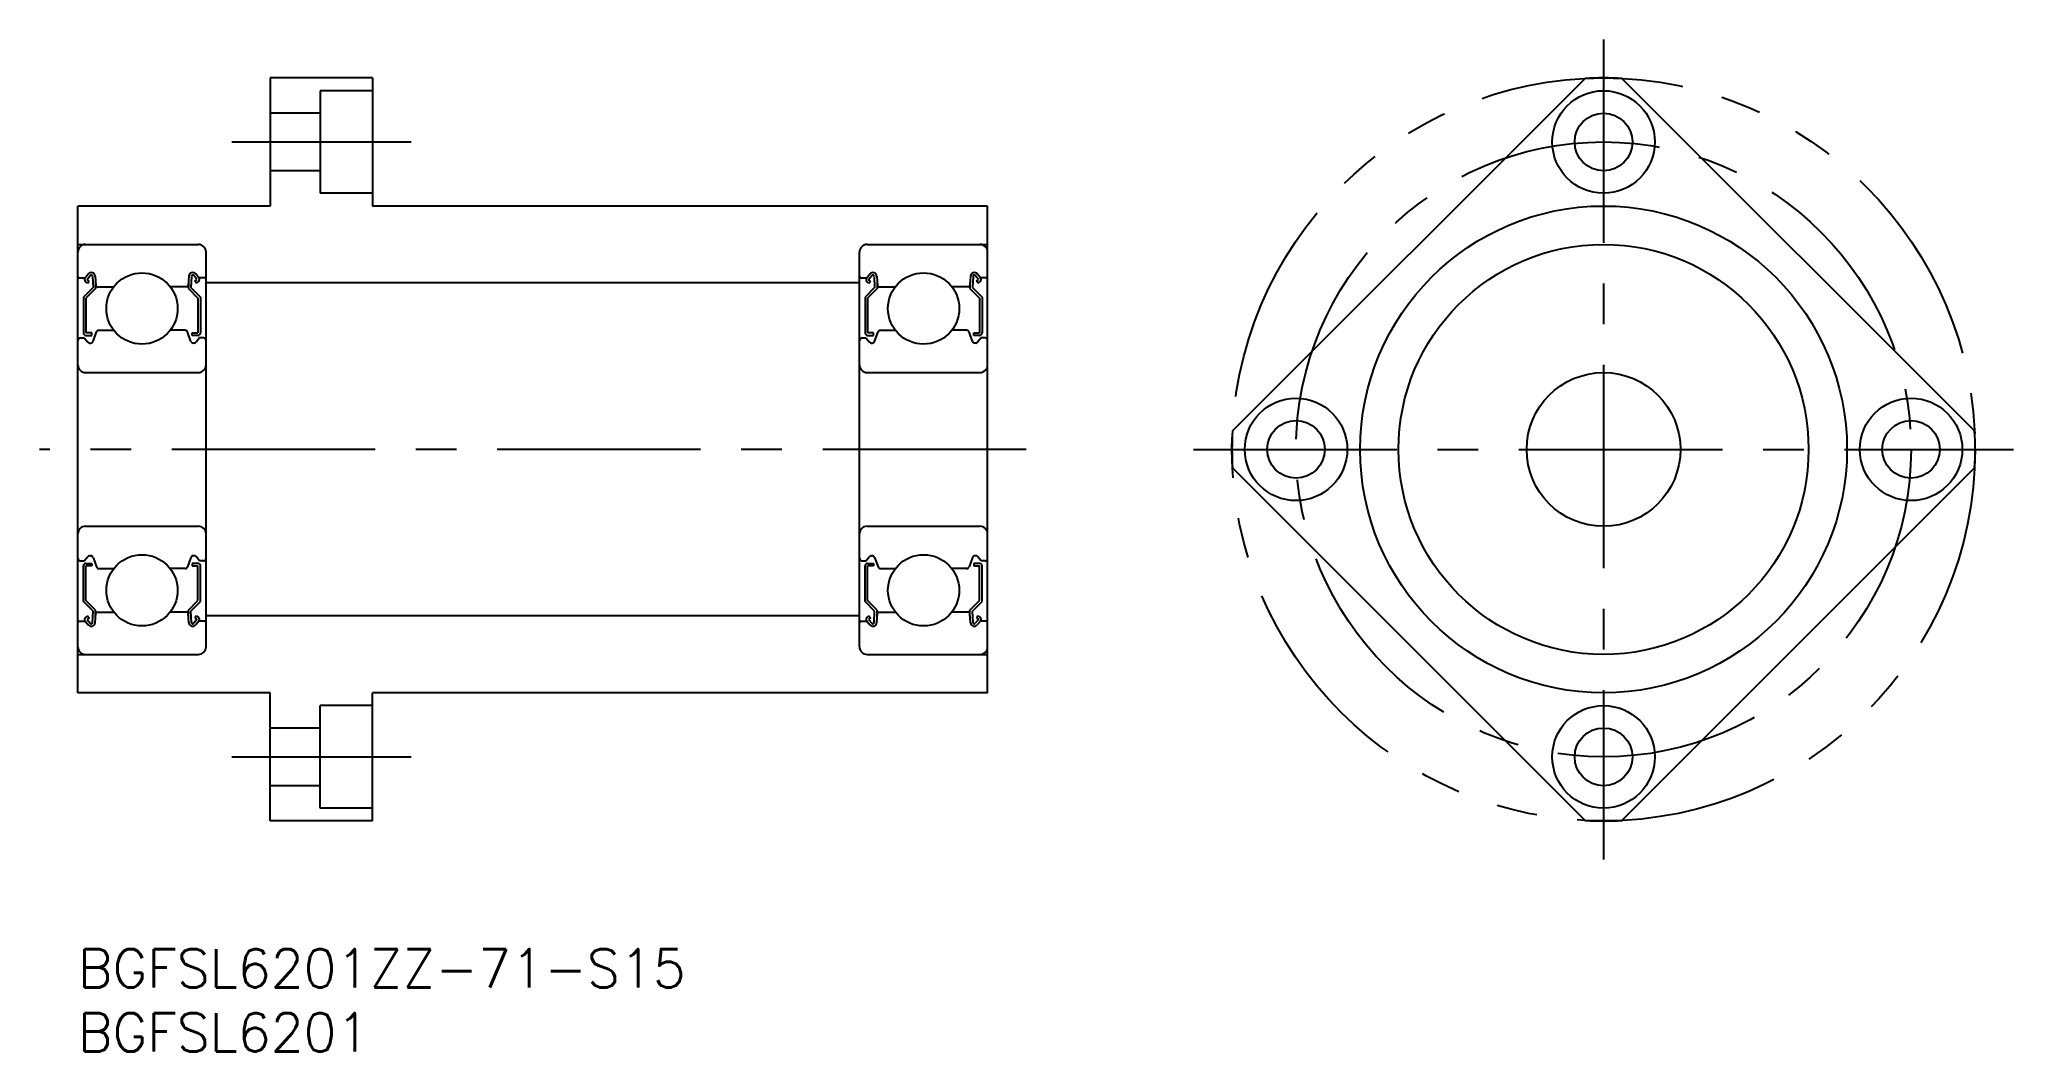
# Model space of a CAD drawing. Extents: x -3 to 151, y -8 to 71.
import ezdxf

# ---------------------------------------------------------------- set-up
doc = ezdxf.new("R2010")
doc.units = 0
doc.header["$LTSCALE"] = 0.5
doc.linetypes.add('CENTER', pattern=[50.8, 31.75, -6.35, 6.35, -6.35])
doc.linetypes.add('PHANTOM', pattern=[63.5, 31.75, -6.35, 6.35, -6.35, 6.35, -6.35])
for name, color, linetype in [('MSM_CENTER', 1, 'CENTER'), ('MSM_CONTINUOUS', 7, 'CONTINUOUS'), ('MSM_IMAGINARY', 6, 'PHANTOM'), ('MSM_PART_NUMBER', 7, 'CONTINUOUS')]:
    doc.layers.add(name, color=color, linetype=linetype)
doc.styles.get("Standard").update_dxf_attribs({"font": 'txt.shx', "height": 2.5, "bigfont": 'bigfont.shx'})

# ---------------------------------------------------------------- blocks, each defined once
blk = doc.blocks.new('*U25')
at = {"layer": 'MSM_PART_NUMBER'}
blk.add_text('BGFSL6201ZZ-71-S15', height=3, dxfattribs=at).set_placement((0, -3))
blk = doc.blocks.new('*U26')
at = {"layer": 'MSM_PART_NUMBER'}
blk.add_text('BGFSL6201', height=3, dxfattribs=at).set_placement((0, -8))

msp = doc.modelspace()

# ---------------------------------------------------------------- linework, layer by layer
at = {"layer": 'MSM_CENTER'}
for p, q in [((119.07, 71), (119.07, 7)), ((12, 63), (26, 63)), ((74, 39), (-3, 39)), ((87.07, 39), (151.07, 39)), ((12, 15), (26, 15))]:
    msp.add_line(p, q, dxfattribs=at)
msp.add_circle((119.07, 39), 24, dxfattribs=at)
at = {"layer": 'MSM_CONTINUOUS'}
for p, q in [((23, 68), (15, 68)), ((15, 68), (15, 58)), ((23, 68), (23, 58)), ((117.63, 67.96), (90.1, 40.44)), ((120.51, 67.96), (148.03, 40.44)), ((23, 67), (18.9, 67)), ((18.9, 67), (18.9, 59)), ((18.9, 65.25), (15, 65.25)), ((18.9, 60.75), (15, 60.75)), ((23, 59), (18.9, 59)), ((0, 20), (0, 58)), ((15, 58), (0, 58)), ((71, 58), (23, 58)), ((71, 20), (71, 58)), ((0, 55), (9.4, 55)), ((10, 23.6), (10, 54.4)), ((61, 23.6), (61, 54.4)), ((61.6, 55), (71, 55)), ((0.1, 52.4), (0.56, 52.4)), ((0.56, 52.4), (0.81, 52.7)), ((0.71, 52.27), (0.96, 52.57)), ((1.14, 52.51), (1.18, 51.63)), ((1.34, 52.53), (1.4, 51.79)), ((8.66, 52.53), (8.6, 51.79)), ((8.86, 52.51), (8.82, 51.63)), ((9.29, 52.27), (9.04, 52.57)), ((9.44, 52.4), (9.19, 52.7)), ((9.9, 52.4), (9.44, 52.4)), ((61.1, 52.4), (61.56, 52.4)), ((61.56, 52.4), (61.81, 52.7)), ((61.71, 52.27), (61.96, 52.57)), ((62.14, 52.51), (62.18, 51.63)), ((62.34, 52.53), (62.4, 51.79)), ((69.66, 52.53), (69.6, 51.79)), ((69.86, 52.51), (69.82, 51.63)), ((70.29, 52.27), (70.04, 52.57)), ((70.44, 52.4), (70.19, 52.7)), ((70.9, 52.4), (70.44, 52.4)), ((1.18, 51.63), (0.43, 50.88)), ((0.43, 50.88), (0.43, 48.1)), ((0.74, 51.99), (0.58, 52.12)), ((1.38, 51.55), (0.63, 50.8)), ((0.87, 52.14), (0.71, 52.27)), ((0.74, 51.99), (0.87, 52.14)), ((1.38, 52.02), (1.38, 51.55)), ((1.5, 51.7), (2.8, 51.7)), ((8.5, 51.7), (7.2, 51.7)), ((8.62, 52.02), (8.62, 51.55)), ((8.62, 51.55), (9.37, 50.8)), ((8.82, 51.63), (9.57, 50.88)), ((9.13, 52.14), (9.29, 52.27)), ((9.26, 51.99), (9.13, 52.14)), ((9.26, 51.99), (9.42, 52.12)), ((9.57, 50.88), (9.57, 48.1)), ((61, 52), (10, 52)), ((62.18, 51.63), (61.43, 50.88)), ((61.43, 50.88), (61.43, 48.1)), ((61.74, 51.99), (61.58, 52.12)), ((62.38, 51.55), (61.63, 50.8)), ((61.87, 52.14), (61.71, 52.27)), ((61.74, 51.99), (61.87, 52.14)), ((62.38, 52.02), (62.38, 51.55)), ((62.5, 51.7), (63.8, 51.7)), ((69.5, 51.7), (68.2, 51.7)), ((69.62, 52.02), (69.62, 51.55)), ((69.62, 51.55), (70.37, 50.8)), ((69.82, 51.63), (70.57, 50.88)), ((70.13, 52.14), (70.29, 52.27)), ((70.26, 51.99), (70.13, 52.14)), ((70.26, 51.99), (70.42, 52.12)), ((70.57, 50.88), (70.57, 48.1)), ((0.63, 50.8), (0.63, 48.1)), ((9.37, 50.8), (9.37, 48.1)), ((61.63, 50.8), (61.63, 48.1)), ((70.37, 50.8), (70.37, 48.1)), ((1.08, 48.1), (0.63, 48.1)), ((0.63, 47.9), (1.08, 47.9)), ((1.08, 47.9), (1.08, 48.1)), ((1.18, 47.43), (1.45, 48.17)), ((1.64, 48.3), (2.8, 48.3)), ((8.36, 48.3), (7.2, 48.3)), ((8.82, 47.43), (8.55, 48.17)), ((8.92, 47.9), (8.92, 48.1)), ((8.92, 48.1), (9.37, 48.1)), ((9.37, 47.9), (8.92, 47.9)), ((62.08, 48.1), (61.63, 48.1)), ((61.63, 47.9), (62.08, 47.9)), ((62.08, 47.9), (62.08, 48.1)), ((62.18, 47.43), (62.45, 48.17)), ((62.64, 48.3), (63.8, 48.3)), ((69.36, 48.3), (68.2, 48.3)), ((69.82, 47.43), (69.55, 48.17)), ((69.92, 47.9), (69.92, 48.1)), ((69.92, 48.1), (70.37, 48.1)), ((70.37, 47.9), (69.92, 47.9)), ((0.2, 47.7), (0.5, 47.7)), ((0.5, 47.7), (0.78, 47.37)), ((0.93, 47.3), (0.99, 47.3)), ((9.07, 47.3), (9.01, 47.3)), ((9.5, 47.7), (9.22, 47.37)), ((9.8, 47.7), (9.5, 47.7)), ((61.2, 47.7), (61.5, 47.7)), ((61.5, 47.7), (61.78, 47.37)), ((61.93, 47.3), (61.99, 47.3)), ((70.07, 47.3), (70.01, 47.3)), ((70.5, 47.7), (70.22, 47.37)), ((70.8, 47.7), (70.5, 47.7)), ((0.6, 45), (9.4, 45)), ((61.6, 45), (70.4, 45)), ((90.1, 37.56), (117.63, 10.04)), ((148.03, 37.56), (120.51, 10.04)), ((0.6, 33), (9.4, 33)), ((61.6, 33), (70.4, 33)), ((0.2, 30.3), (0.5, 30.3)), ((0.43, 27.12), (0.43, 29.9)), ((0.5, 30.3), (0.78, 30.63)), ((0.63, 30.1), (1.08, 30.1)), ((0.63, 27.2), (0.63, 29.9)), ((1.08, 29.9), (0.63, 29.9)), ((0.93, 30.7), (0.99, 30.7)), ((1.08, 30.1), (1.08, 29.9)), ((1.18, 30.57), (1.45, 29.83)), ((1.64, 29.7), (2.8, 29.7)), ((8.36, 29.7), (7.2, 29.7)), ((8.82, 30.57), (8.55, 29.83)), ((8.92, 30.1), (8.92, 29.9)), ((9.37, 30.1), (8.92, 30.1)), ((8.92, 29.9), (9.37, 29.9)), ((9.07, 30.7), (9.01, 30.7)), ((9.5, 30.3), (9.22, 30.63)), ((9.37, 27.2), (9.37, 29.9)), ((9.8, 30.3), (9.5, 30.3)), ((9.57, 27.12), (9.57, 29.9)), ((61.2, 30.3), (61.5, 30.3)), ((61.43, 27.12), (61.43, 29.9)), ((61.5, 30.3), (61.78, 30.63)), ((61.63, 30.1), (62.08, 30.1)), ((61.63, 27.2), (61.63, 29.9)), ((62.08, 29.9), (61.63, 29.9)), ((61.93, 30.7), (61.99, 30.7)), ((62.08, 30.1), (62.08, 29.9)), ((62.18, 30.57), (62.45, 29.83)), ((62.64, 29.7), (63.8, 29.7)), ((69.36, 29.7), (68.2, 29.7)), ((69.82, 30.57), (69.55, 29.83)), ((69.92, 30.1), (69.92, 29.9)), ((70.37, 30.1), (69.92, 30.1)), ((69.92, 29.9), (70.37, 29.9)), ((70.07, 30.7), (70.01, 30.7)), ((70.5, 30.3), (70.22, 30.63)), ((70.37, 27.2), (70.37, 29.9)), ((70.8, 30.3), (70.5, 30.3)), ((70.57, 27.12), (70.57, 29.9)), ((1.18, 26.37), (0.43, 27.12)), ((1.38, 26.45), (0.63, 27.2)), ((1.14, 25.49), (1.18, 26.37)), ((1.34, 25.47), (1.4, 26.21)), ((1.38, 25.98), (1.38, 26.45)), ((1.5, 26.3), (2.8, 26.3)), ((8.5, 26.3), (7.2, 26.3)), ((8.66, 25.47), (8.6, 26.21)), ((8.62, 26.45), (9.37, 27.2)), ((8.62, 25.98), (8.62, 26.45)), ((8.82, 26.37), (9.57, 27.12)), ((8.86, 25.49), (8.82, 26.37)), ((62.18, 26.37), (61.43, 27.12)), ((62.38, 26.45), (61.63, 27.2)), ((62.14, 25.49), (62.18, 26.37)), ((62.34, 25.47), (62.4, 26.21)), ((62.38, 25.98), (62.38, 26.45)), ((62.5, 26.3), (63.8, 26.3)), ((69.5, 26.3), (68.2, 26.3)), ((69.66, 25.47), (69.6, 26.21)), ((69.62, 26.45), (70.37, 27.2)), ((69.62, 25.98), (69.62, 26.45)), ((69.82, 26.37), (70.57, 27.12)), ((69.86, 25.49), (69.82, 26.37)), ((0.1, 25.6), (0.56, 25.6)), ((0.56, 25.6), (0.81, 25.3)), ((0.74, 26.01), (0.58, 25.88)), ((0.87, 25.86), (0.71, 25.73)), ((0.71, 25.73), (0.96, 25.43)), ((0.74, 26.01), (0.87, 25.86)), ((9.29, 25.73), (9.04, 25.43)), ((9.26, 26.01), (9.13, 25.86)), ((9.13, 25.86), (9.29, 25.73)), ((9.44, 25.6), (9.19, 25.3)), ((9.26, 26.01), (9.42, 25.88)), ((9.9, 25.6), (9.44, 25.6)), ((61, 26), (10, 26)), ((61.1, 25.6), (61.56, 25.6)), ((61.56, 25.6), (61.81, 25.3)), ((61.74, 26.01), (61.58, 25.88)), ((61.87, 25.86), (61.71, 25.73)), ((61.71, 25.73), (61.96, 25.43)), ((61.74, 26.01), (61.87, 25.86)), ((70.29, 25.73), (70.04, 25.43)), ((70.26, 26.01), (70.13, 25.86)), ((70.13, 25.86), (70.29, 25.73)), ((70.44, 25.6), (70.19, 25.3)), ((70.26, 26.01), (70.42, 25.88)), ((70.9, 25.6), (70.44, 25.6)), ((0, 23), (9.4, 23)), ((61.6, 23), (71, 23)), ((15, 20), (0, 20)), ((15, 10), (15, 20)), ((23, 19), (18.9, 19)), ((18.9, 11), (18.9, 19)), ((71, 20), (23, 20)), ((23, 10), (23, 20)), ((18.9, 17.25), (15, 17.25)), ((18.9, 12.75), (15, 12.75)), ((23, 11), (18.9, 11)), ((23, 10), (15, 10))]:
    msp.add_line(p, q, dxfattribs=at)
for centre, radius in [((119.07, 63), 4), ((119.07, 63), 2.25), ((119.07, 39), 19), ((119.07, 39), 16), ((5, 50), 2.78), ((66, 50), 2.78), ((119.07, 39), 6), ((95.07, 39), 4), ((143.07, 39), 4), ((95.07, 39), 2.25), ((143.07, 39), 2.25), ((5, 28), 2.78), ((66, 28), 2.78), ((119.07, 15), 4), ((119.07, 15), 2.25)]:
    msp.add_circle(centre, radius, dxfattribs=at)
for centre, radius, start, end in [((119.07, 39), 29, 87.151, 92.849), ((0.6, 54.4), 0.6, 90, 180), ((9.4, 54.4), 0.6, 0, 90), ((61.6, 54.4), 0.6, 90, 180), ((70.4, 54.4), 0.6, 0, 90), ((0.1, 52.5), 0.1, 180, 270), ((0.71, 52.27), 0.2, 140.0012, 230.087), ((1.04, 52.5), 0.3, 4.9968, 140.0012), ((1.04, 52.51), 0.1, 2.8198, 140.0002), ((8.96, 52.5), 0.3, 39.9988, 175.0032), ((8.96, 52.51), 0.1, 39.9998, 177.1802), ((9.29, 52.27), 0.2, 309.913, 39.9988), ((9.9, 52.5), 0.1, 270, 0), ((61.1, 52.5), 0.1, 180, 270), ((61.71, 52.27), 0.2, 140.0012, 230.087), ((62.04, 52.5), 0.3, 4.9968, 140.0012), ((62.04, 52.51), 0.1, 2.8198, 140.0002), ((69.96, 52.5), 0.3, 39.9988, 175.0032), ((69.96, 52.51), 0.1, 39.9998, 177.1802), ((70.29, 52.27), 0.2, 309.913, 39.9988), ((70.9, 52.5), 0.1, 270, 0), ((1.5, 51.8), 0.1, 184.9968, 270), ((8.5, 51.8), 0.1, 270, 355.0032), ((62.5, 51.8), 0.1, 184.9968, 270), ((69.5, 51.8), 0.1, 270, 355.0032), ((0.63, 48.1), 0.2, 180, 270), ((1.64, 48.1), 0.2, 90, 159.9916), ((8.36, 48.1), 0.2, 20.0084, 90), ((9.37, 48.1), 0.2, 270, 0), ((61.63, 48.1), 0.2, 180, 270), ((62.64, 48.1), 0.2, 90, 159.9916), ((69.36, 48.1), 0.2, 20.0084, 90), ((70.37, 48.1), 0.2, 270, 0), ((0.2, 47.5), 0.2, 90, 180), ((0.93, 47.5), 0.2, 219.9952, 270), ((0.99, 47.5), 0.2, 270, 339.9916), ((9.01, 47.5), 0.2, 200.0084, 270), ((9.07, 47.5), 0.2, 270, 320.0048), ((9.8, 47.5), 0.2, 0, 90), ((61.2, 47.5), 0.2, 90, 180), ((61.93, 47.5), 0.2, 219.9952, 270), ((61.99, 47.5), 0.2, 270, 339.9916), ((70.01, 47.5), 0.2, 200.0084, 270), ((70.07, 47.5), 0.2, 270, 320.0048), ((70.8, 47.5), 0.2, 0, 90), ((0.6, 45.6), 0.6, 180, 270), ((9.4, 45.6), 0.6, 270, 0), ((61.6, 45.6), 0.6, 180, 270), ((70.4, 45.6), 0.6, 270, 0), ((119.07, 39), 29, 177.151, 182.849), ((119.07, 39), 29, 357.151, 2.849), ((0.6, 32.4), 0.6, 90, 180), ((9.4, 32.4), 0.6, 0, 90), ((61.6, 32.4), 0.6, 90, 180), ((70.4, 32.4), 0.6, 0, 90), ((0.2, 30.5), 0.2, 180, 270), ((0.63, 29.9), 0.2, 90, 180), ((0.93, 30.5), 0.2, 90, 140.0048), ((0.99, 30.5), 0.2, 20.0084, 90), ((1.64, 29.9), 0.2, 200.0084, 270), ((8.36, 29.9), 0.2, 270, 339.9916), ((9.01, 30.5), 0.2, 90, 159.9916), ((9.07, 30.5), 0.2, 39.9952, 90), ((9.37, 29.9), 0.2, 0, 90), ((9.8, 30.5), 0.2, 270, 0), ((61.2, 30.5), 0.2, 180, 270), ((61.63, 29.9), 0.2, 90, 180), ((61.93, 30.5), 0.2, 90, 140.0048), ((61.99, 30.5), 0.2, 20.0084, 90), ((62.64, 29.9), 0.2, 200.0084, 270), ((69.36, 29.9), 0.2, 270, 339.9916), ((70.01, 30.5), 0.2, 90, 159.9916), ((70.07, 30.5), 0.2, 39.9952, 90), ((70.37, 29.9), 0.2, 0, 90), ((70.8, 30.5), 0.2, 270, 0), ((1.5, 26.2), 0.1, 90, 175.0032), ((8.5, 26.2), 0.1, 4.9968, 90), ((62.5, 26.2), 0.1, 90, 175.0032), ((69.5, 26.2), 0.1, 4.9968, 90), ((0.1, 25.5), 0.1, 90, 180), ((0.71, 25.73), 0.2, 129.913, 219.9988), ((1.04, 25.5), 0.3, 219.9988, 355.0032), ((1.04, 25.49), 0.1, 219.9998, 357.1802), ((8.96, 25.5), 0.3, 184.9968, 320.0012), ((8.96, 25.49), 0.1, 182.8198, 320.0002), ((9.29, 25.73), 0.2, 320.0012, 50.087), ((9.9, 25.5), 0.1, 0, 90), ((61.1, 25.5), 0.1, 90, 180), ((61.71, 25.73), 0.2, 129.913, 219.9988), ((62.04, 25.5), 0.3, 219.9988, 355.0032), ((62.04, 25.49), 0.1, 219.9998, 357.1802), ((69.96, 25.5), 0.3, 184.9968, 320.0012), ((69.96, 25.49), 0.1, 182.8198, 320.0002), ((70.29, 25.73), 0.2, 320.0012, 50.087), ((70.9, 25.5), 0.1, 0, 90), ((0.6, 23.6), 0.6, 180, 270), ((9.4, 23.6), 0.6, 270, 0), ((61.6, 23.6), 0.6, 180, 270), ((70.4, 23.6), 0.6, 270, 0), ((119.07, 39), 29, 267.151, 272.849)]:
    msp.add_arc(centre, radius, start, end, dxfattribs=at)
at = {"layer": 'MSM_IMAGINARY'}
msp.add_circle((119.07, 39), 29, dxfattribs=at)

# ---------------------------------------------------------------- block references
at = {"layer": 'MSM_CONTINUOUS'}
for name in ['*U25', '*U26']:
    msp.add_blockref(name, (0, 0), dxfattribs=at)

doc.saveas('drawing.dxf')
